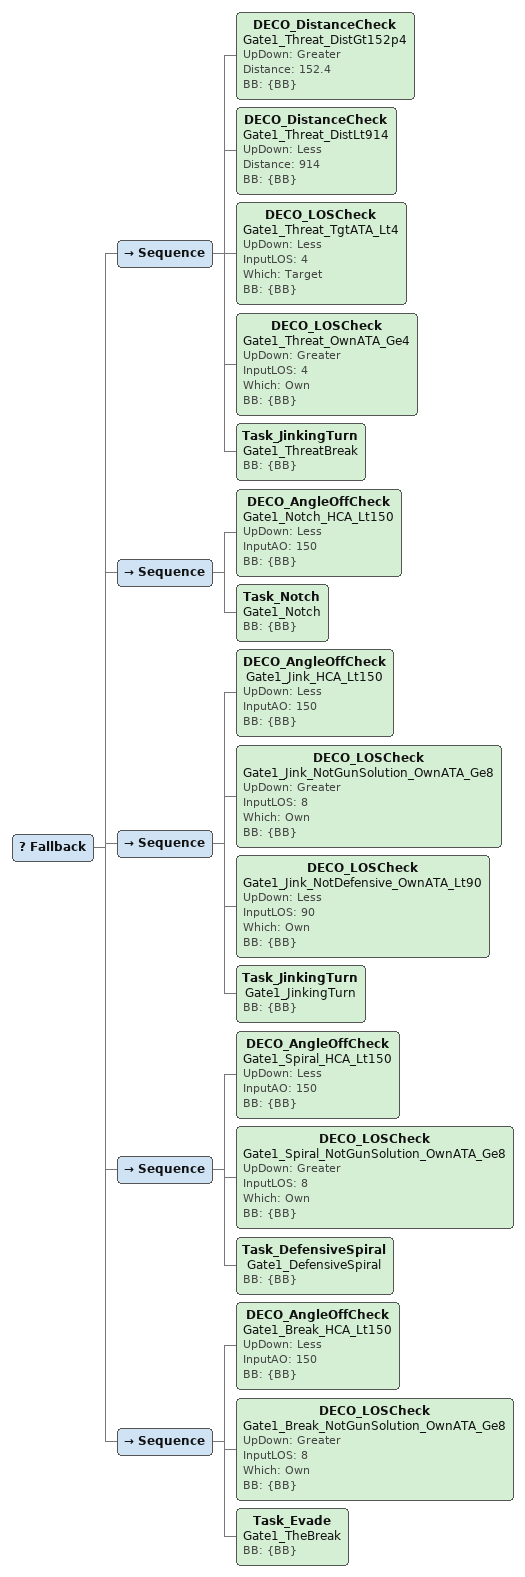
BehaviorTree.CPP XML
<Fallback>
  <Sequence>
    <DECO_DistanceCheck name="Gate1_Threat_DistGt152p4" UpDown="Greater" Distance="152.4" BB="{BB}"/>
    <DECO_DistanceCheck name="Gate1_Threat_DistLt914" UpDown="Less" Distance="914" BB="{BB}"/>
    <DECO_LOSCheck name="Gate1_Threat_TgtATA_Lt4" UpDown="Less" InputLOS="4" Which="Target" BB="{BB}"/>
    <DECO_LOSCheck name="Gate1_Threat_OwnATA_Ge4" UpDown="Greater" InputLOS="4" Which="Own" BB="{BB}"/>
    <Task_JinkingTurn name="Gate1_ThreatBreak" BB="{BB}"/>
  </Sequence>

  <Sequence>
    <DECO_AngleOffCheck name="Gate1_Notch_HCA_Lt150" UpDown="Less" InputAO="150" BB="{BB}"/>
    <Task_Notch name="Gate1_Notch" BB="{BB}"/>
  </Sequence>
  <Sequence>
    <DECO_AngleOffCheck name="Gate1_Jink_HCA_Lt150" UpDown="Less" InputAO="150" BB="{BB}"/>
    <DECO_LOSCheck name="Gate1_Jink_NotGunSolution_OwnATA_Ge8" UpDown="Greater" InputLOS="8" Which="Own" BB="{BB}"/>
    <DECO_LOSCheck name="Gate1_Jink_NotDefensive_OwnATA_Lt90" UpDown="Less" InputLOS="90" Which="Own" BB="{BB}"/>
    <Task_JinkingTurn name="Gate1_JinkingTurn" BB="{BB}"/>
  </Sequence>
  <Sequence>
    <DECO_AngleOffCheck name="Gate1_Spiral_HCA_Lt150" UpDown="Less" InputAO="150" BB="{BB}"/>
    <DECO_LOSCheck name="Gate1_Spiral_NotGunSolution_OwnATA_Ge8" UpDown="Greater" InputLOS="8" Which="Own" BB="{BB}"/>
    <Task_DefensiveSpiral name="Gate1_DefensiveSpiral" BB="{BB}"/>
  </Sequence>
  <Sequence>
    <DECO_AngleOffCheck name="Gate1_Break_HCA_Lt150" UpDown="Less" InputAO="150" BB="{BB}"/>
    <!-- Same gun-solution carve-out as Gate1_JinkingTurn above (own ATA >= 8). -->
    <DECO_LOSCheck name="Gate1_Break_NotGunSolution_OwnATA_Ge8" UpDown="Greater" InputLOS="8" Which="Own" BB="{BB}"/>
    <Task_Evade name="Gate1_TheBreak" BB="{BB}"/>
  </Sequence>
</Fallback>
